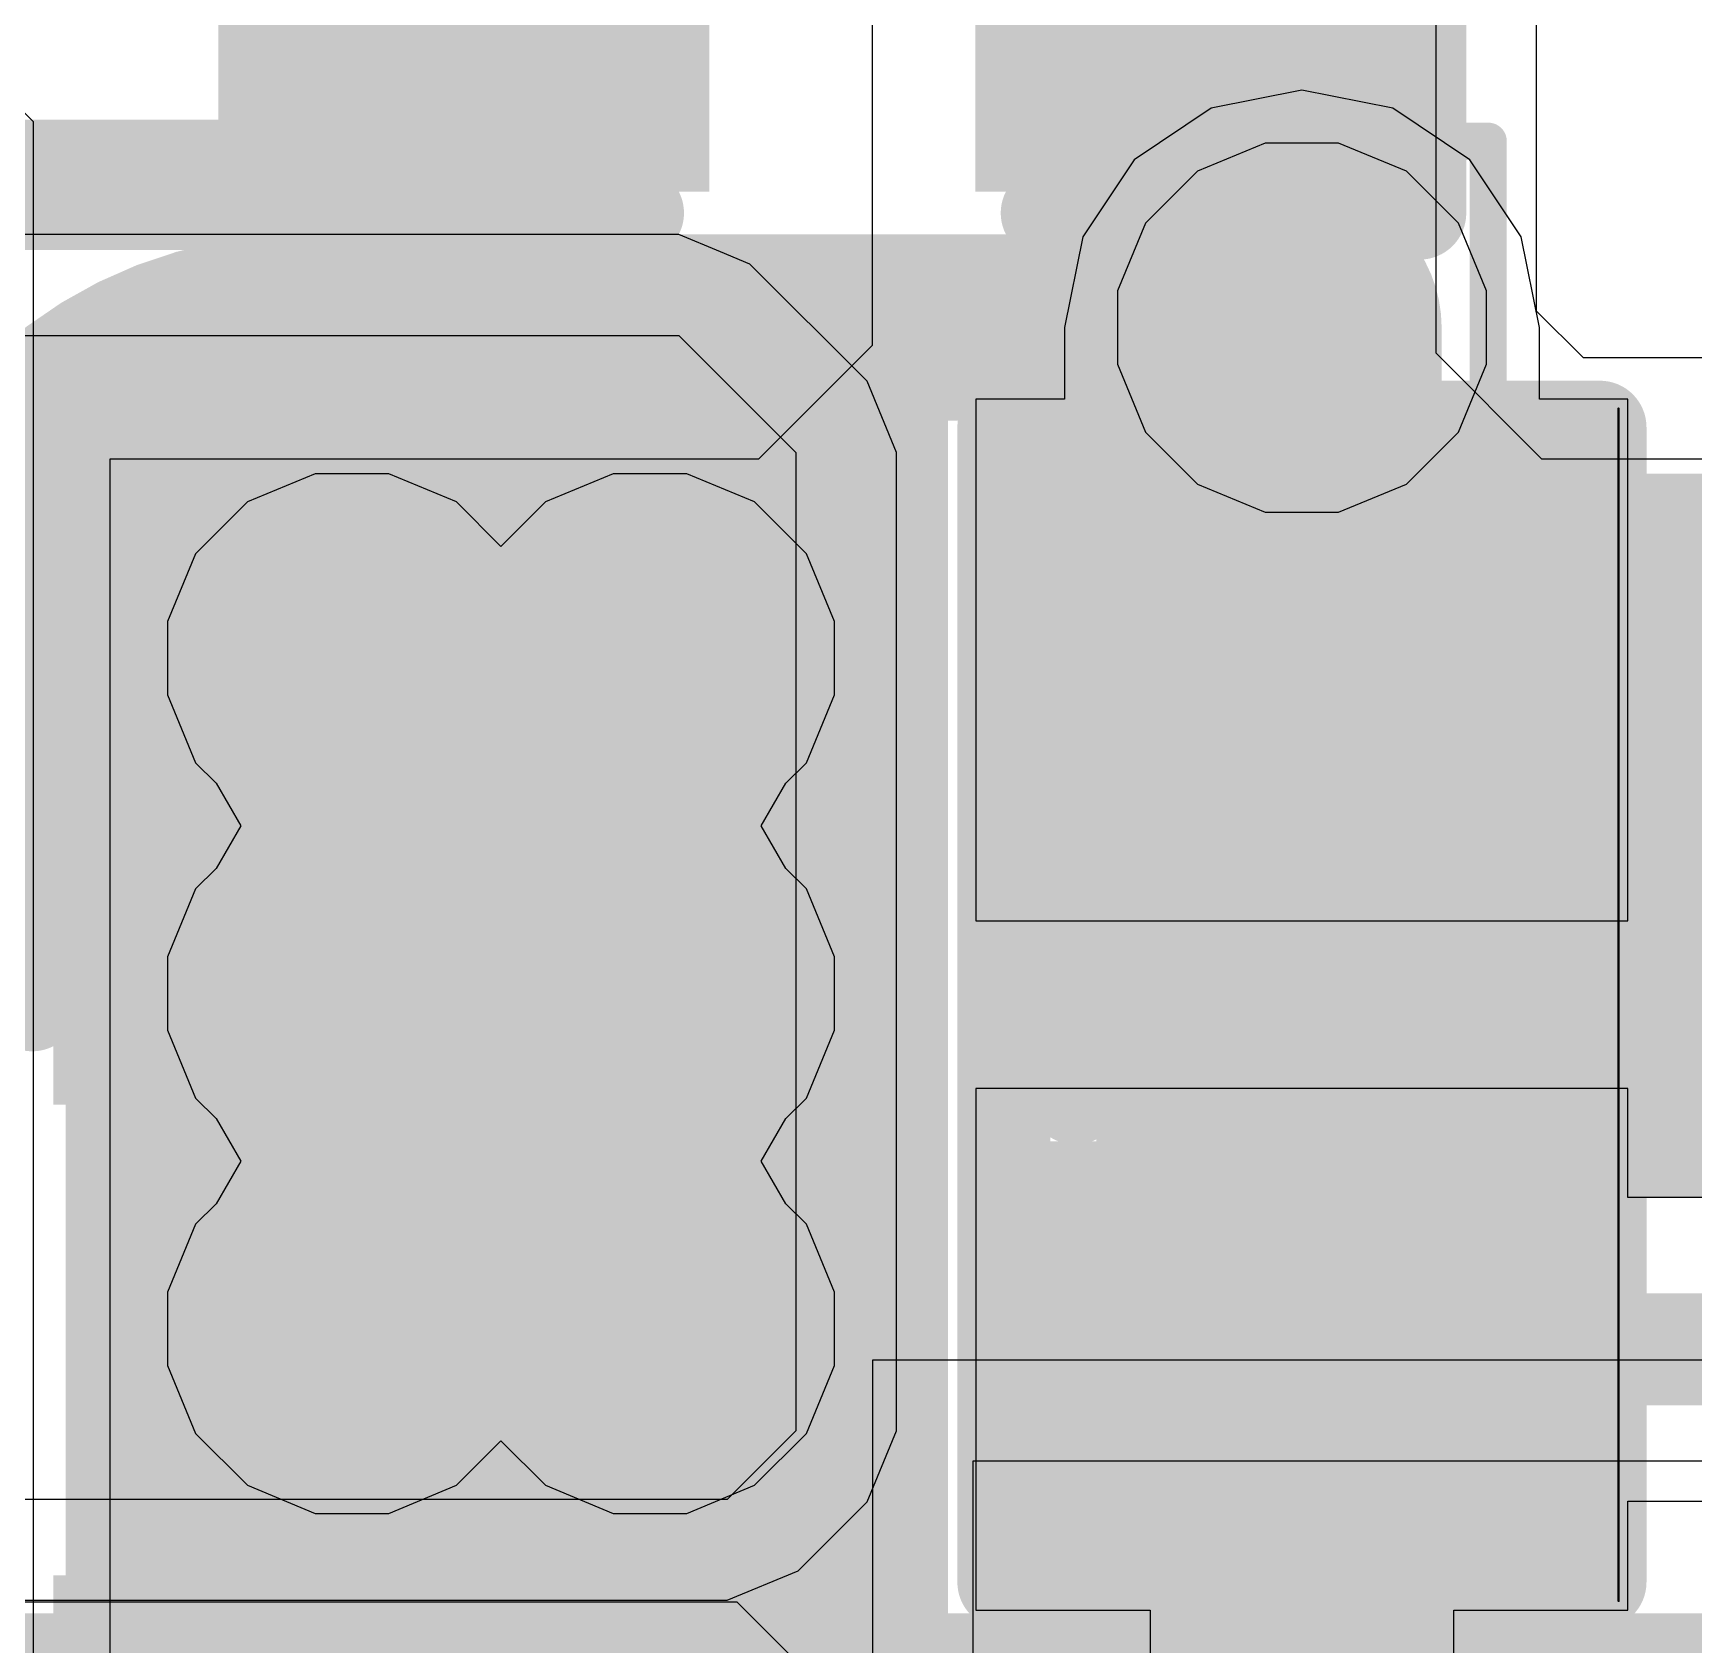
# Model space of a CAD drawing. Header units: inches. Extents: x -6 to 284, y -12 to 154.
# Drawn here: x 45.955 to 48.219, y 0.055 to 2.252 of the extents above; entities that cross this region are included whole.
import ezdxf

# ---------------------------------------------------------------- set-up
doc = ezdxf.new("R2010")
doc.units = ezdxf.units.IN
for name, color, linetype in [('Bottom Layer', 5, 'Continuous'), ('Bottom Overlay', 54, 'Continuous'), ('Bottom Paste', 16, 'Continuous'), ('Bottom Solder', 6, 'Continuous'), ('Drill Drawing', 1, 'Continuous'), ('GND-1', 16, 'Continuous'), ('GND-2', 90, 'Continuous'), ('GND-3', 216, 'Continuous'), ('GND-4', 54, 'Continuous'), ('PWR-1', 156, 'Continuous'), ('PWR-2', 130, 'Continuous'), ('Signal L1', 76, 'Continuous'), ('Signal L2', 6, 'Continuous'), ('Top Layer', 1, 'Continuous'), ('Top Overlay', 2, 'Continuous'), ('Top Paste', 8, 'Continuous'), ('Top Solder', 216, 'Continuous'), ('Via Holes', 16, 'Continuous')]:
    doc.layers.add(name, color=color, linetype=linetype)

# ---------------------------------------------------------------- blocks, each defined once
blk = doc.blocks.new('R___0402_221')
at = {"layer": 'Top Layer'}
for points in [[(-0.6985, -0.3175), (-0.6985, 0.3175), (-0.2413, 0.3175), (-0.2413, -0.3175)], [(0.2413, -0.3175), (0.2413, 0.3175), (0.6985, 0.3175), (0.6985, -0.3175)]]:
    blk.add_hatch(color=1, dxfattribs=at).paths.add_polyline_path(points)
at = {"layer": 'Top Paste'}
for points in [[(-0.6985, -0.3175), (-0.6985, 0.3175), (-0.2413, 0.3175), (-0.2413, -0.3175)], [(0.2413, -0.3175), (0.2413, 0.3175), (0.6985, 0.3175), (0.6985, -0.3175)]]:
    blk.add_hatch(color=8, dxfattribs=at).paths.add_polyline_path(points)
at = {"layer": 'Top Solder'}
for points in [[(-0.7535, -0.3725), (-0.7535, 0.3725), (-0.1863, 0.3725), (-0.1863, -0.3725)], [(0.1863, -0.3725), (0.1863, 0.3725), (0.7535, 0.3725), (0.7535, -0.3725)]]:
    blk.add_hatch(color=216, dxfattribs=at).paths.add_polyline_path(points)
at = {"layer": 'Top Overlay'}
for points in [[(-0.7874, 0.4064, 0.127, 0.127, 0), (-0.7874, -0.4064, 0.127, 0.127, 0)], [(-0.7874, 0.4064, 0.127, 0.127, 0), (0.7874, 0.4064, 0.127, 0.127, 0)], [(0.7874, 0.4064, 0.127, 0.127, 0), (0.7874, -0.4064, 0.127, 0.127, 0)], [(-0.7874, -0.4064, 0.127, 0.127, 0), (0.7874, -0.4064, 0.127, 0.127, 0)], [(-0.8128, -0.4318, 0.00323, 0.00323, 0), (0.8128, -0.4318, 0.00323, 0.00323, 0)]]:
    blk.add_lwpolyline(points, format="xyseb", dxfattribs=at)
for points in [[(-0.8191, 0.4064, 0.0635, 0.0635, 1), (-0.7556, 0.4064, 0.0635, 0.0635, 1)], [(-0.8191, 0.4064, 0.0635, 0.0635, 1), (-0.7556, 0.4064, 0.0635, 0.0635, 1)], [(0.7556, 0.4064, 0.0635, 0.0635, 1), (0.8191, 0.4064, 0.0635, 0.0635, 1)], [(0.7556, 0.4064, 0.0635, 0.0635, 1), (0.8191, 0.4064, 0.0635, 0.0635, 1)], [(-0.8191, -0.4064, 0.0635, 0.0635, 1), (-0.7556, -0.4064, 0.0635, 0.0635, 1)], [(-0.8191, -0.4064, 0.0635, 0.0635, 1), (-0.7556, -0.4064, 0.0635, 0.0635, 1)], [(0.7556, -0.4064, 0.0635, 0.0635, 1), (0.8191, -0.4064, 0.0635, 0.0635, 1)], [(0.7556, -0.4064, 0.0635, 0.0635, 1), (0.8191, -0.4064, 0.0635, 0.0635, 1)], [(-0.8136, -0.4318, 0.00161, 0.00161, 1), (-0.812, -0.4318, 0.00161, 0.00161, 1)], [(0.812, -0.4318, 0.00161, 0.00161, 1), (0.8136, -0.4318, 0.00161, 0.00161, 1)]]:
    blk.add_lwpolyline(points, format="xyseb", close=True, dxfattribs=at)
blk = doc.blocks.new('IND_0806_B_245')
at = {"layer": 'Bottom Layer'}
blk.add_hatch(color=5, dxfattribs=at).paths.add_polyline_path([(-1.325, 1), (-0.325, 1), (-0.325, -1), (-1.325, -1)])
at = {"layer": 'Bottom Paste'}
blk.add_hatch(color=16, dxfattribs=at).paths.add_polyline_path([(-1.325, 1), (-0.325, 1), (-0.325, -1), (-1.325, -1)])
at = {"layer": 'Bottom Solder'}
blk.add_hatch(color=6, dxfattribs=at).paths.add_polyline_path([(-1.4266, 1.1016), (-0.2234, 1.1016), (-0.2234, -1.1016), (-1.4266, -1.1016)])
at = {"layer": 'Bottom Overlay'}
blk.add_lwpolyline([(0.1524, -0.8636, 0.127, 0.127, 0), (-0.127, -0.8636, 0.127, 0.127, 0)], format="xyseb", dxfattribs=at)
blk.add_lwpolyline([(-0.1588, -0.8636, 0.0635, 0.0635, 1), (-0.0952, -0.8636, 0.0635, 0.0635, 1)], format="xyseb", close=True, dxfattribs=at)
blk = doc.blocks.new('C___0603_407')
at = {"layer": 'Top Layer'}
for points in [[(-0.381, 0.4445), (-0.381, -0.4445), (-1.143, -0.4445), (-1.143, 0.4445)], [(1.143, 0.4445), (1.143, -0.4445), (0.381, -0.4445), (0.381, 0.4445)]]:
    blk.add_hatch(color=1, dxfattribs=at).paths.add_polyline_path(points)
at = {"layer": 'Top Paste'}
for points in [[(-0.381, 0.4445), (-0.381, -0.4445), (-1.143, -0.4445), (-1.143, 0.4445)], [(1.143, 0.4445), (1.143, -0.4445), (0.381, -0.4445), (0.381, 0.4445)]]:
    blk.add_hatch(color=8, dxfattribs=at).paths.add_polyline_path(points)
at = {"layer": 'Top Solder'}
for points in [[(-0.321, 0.5045), (-0.321, -0.5045), (-1.203, -0.5045), (-1.203, 0.5045)], [(1.203, 0.5045), (1.203, -0.5045), (0.321, -0.5045), (0.321, 0.5045)]]:
    blk.add_hatch(color=216, dxfattribs=at).paths.add_polyline_path(points)
at = {"layer": 'Top Overlay'}
for points in [[(-1.2446, 0.5334, 0.127, 0.127, 0), (-0.4572, 0.5334, 0.127, 0.127, 0)], [(0.4572, 0.5334, 0.127, 0.127, 0), (1.2446, 0.5334, 0.127, 0.127, 0)], [(1.2446, 0.5334, 0.127, 0.127, 0), (1.2446, -0.5334, 0.127, 0.127, 0)], [(-1.2446, -0.5334, 0.127, 0.127, 0), (-0.4572, -0.5334, 0.127, 0.127, 0)], [(0.4572, -0.5334, 0.127, 0.127, 0), (1.2446, -0.5334, 0.127, 0.127, 0)]]:
    blk.add_lwpolyline(points, format="xyseb", dxfattribs=at)
for points in [[(-0.4889, 0.5334, 0.0635, 0.0635, 1), (-0.4254, 0.5334, 0.0635, 0.0635, 1)], [(0.4254, 0.5334, 0.0635, 0.0635, 1), (0.4889, 0.5334, 0.0635, 0.0635, 1)], [(1.2128, 0.5334, 0.0635, 0.0635, 1), (1.2764, 0.5334, 0.0635, 0.0635, 1)], [(1.2128, 0.5334, 0.0635, 0.0635, 1), (1.2764, 0.5334, 0.0635, 0.0635, 1)], [(-0.4889, -0.5334, 0.0635, 0.0635, 1), (-0.4254, -0.5334, 0.0635, 0.0635, 1)], [(0.4254, -0.5334, 0.0635, 0.0635, 1), (0.4889, -0.5334, 0.0635, 0.0635, 1)], [(1.2128, -0.5334, 0.0635, 0.0635, 1), (1.2764, -0.5334, 0.0635, 0.0635, 1)], [(1.2128, -0.5334, 0.0635, 0.0635, 1), (1.2764, -0.5334, 0.0635, 0.0635, 1)]]:
    blk.add_lwpolyline(points, format="xyseb", close=True, dxfattribs=at)
blk = doc.blocks.new('C___0603_B_440')
at = {"layer": 'Bottom Layer'}
blk.add_hatch(color=5, dxfattribs=at).paths.add_polyline_path([(0.381, -0.4445), (0.381, 0.4445), (1.143, 0.4445), (1.143, -0.4445)])
at = {"layer": 'Bottom Paste'}
blk.add_hatch(color=16, dxfattribs=at).paths.add_polyline_path([(0.381, -0.4445), (0.381, 0.4445), (1.143, 0.4445), (1.143, -0.4445)])
at = {"layer": 'Bottom Solder'}
blk.add_hatch(color=6, dxfattribs=at).paths.add_polyline_path([(0.321, -0.5045), (0.321, 0.5045), (1.203, 0.5045), (1.203, -0.5045)])
at = {"layer": 'Bottom Overlay'}
for points in [[(0.4572, 0.5334, 0.127, 0.127, 0), (1.2446, 0.5334, 0.127, 0.127, 0)], [(1.2446, 0.5334, 0.127, 0.127, 0), (1.2446, -0.5334, 0.127, 0.127, 0)]]:
    blk.add_lwpolyline(points, format="xyseb", dxfattribs=at)
for points in [[(0.4254, 0.5334, 0.0635, 0.0635, 1), (0.4889, 0.5334, 0.0635, 0.0635, 1)], [(1.2128, 0.5334, 0.0635, 0.0635, 1), (1.2764, 0.5334, 0.0635, 0.0635, 1)], [(1.2128, 0.5334, 0.0635, 0.0635, 1), (1.2764, 0.5334, 0.0635, 0.0635, 1)]]:
    blk.add_lwpolyline(points, format="xyseb", close=True, dxfattribs=at)
blk = doc.blocks.new('C___0402_B_444')
at = {"layer": 'Bottom Layer'}
for points in [[(-0.2413, 0.3175), (-0.2413, -0.3175), (-0.6985, -0.3175), (-0.6985, 0.3175)], [(0.6985, 0.3175), (0.6985, -0.3175), (0.2413, -0.3175), (0.2413, 0.3175)]]:
    blk.add_hatch(color=5, dxfattribs=at).paths.add_polyline_path(points)
at = {"layer": 'Bottom Paste'}
for points in [[(-0.2413, 0.3175), (-0.2413, -0.3175), (-0.6985, -0.3175), (-0.6985, 0.3175)], [(0.6985, 0.3175), (0.6985, -0.3175), (0.2413, -0.3175), (0.2413, 0.3175)]]:
    blk.add_hatch(color=16, dxfattribs=at).paths.add_polyline_path(points)
at = {"layer": 'Bottom Solder'}
for points in [[(-0.1813, 0.3775), (-0.1813, -0.3775), (-0.7585, -0.3775), (-0.7585, 0.3775)], [(0.7585, 0.3775), (0.7585, -0.3775), (0.1813, -0.3775), (0.1813, 0.3775)]]:
    blk.add_hatch(color=6, dxfattribs=at).paths.add_polyline_path(points)
at = {"layer": 'Bottom Overlay'}
for points in [[(-0.2794, 0.4064, 0.127, 0.127, 0), (-0.7874, 0.4064, 0.127, 0.127, 0)], [(-0.7874, 0.4064, 0.127, 0.127, 0), (-0.7874, -0.4064, 0.127, 0.127, 0)], [(0.7874, 0.4064, 0.127, 0.127, 0), (0.2794, 0.4064, 0.127, 0.127, 0)], [(0.7874, 0.4064, 0.127, 0.127, 0), (0.7874, -0.4064, 0.127, 0.127, 0)], [(-0.2794, -0.4064, 0.127, 0.127, 0), (-0.7874, -0.4064, 0.127, 0.127, 0)], [(0.7874, -0.4064, 0.127, 0.127, 0), (0.2794, -0.4064, 0.127, 0.127, 0)]]:
    blk.add_lwpolyline(points, format="xyseb", dxfattribs=at)
for points in [[(-0.8191, 0.4064, 0.0635, 0.0635, 1), (-0.7556, 0.4064, 0.0635, 0.0635, 1)], [(-0.8191, 0.4064, 0.0635, 0.0635, 1), (-0.7556, 0.4064, 0.0635, 0.0635, 1)], [(-0.3112, 0.4064, 0.0635, 0.0635, 1), (-0.2477, 0.4064, 0.0635, 0.0635, 1)], [(0.2477, 0.4064, 0.0635, 0.0635, 1), (0.3111, 0.4064, 0.0635, 0.0635, 1)], [(0.7556, 0.4064, 0.0635, 0.0635, 1), (0.8191, 0.4064, 0.0635, 0.0635, 1)], [(0.7556, 0.4064, 0.0635, 0.0635, 1), (0.8191, 0.4064, 0.0635, 0.0635, 1)], [(-0.8191, -0.4064, 0.0635, 0.0635, 1), (-0.7556, -0.4064, 0.0635, 0.0635, 1)], [(-0.8191, -0.4064, 0.0635, 0.0635, 1), (-0.7556, -0.4064, 0.0635, 0.0635, 1)], [(-0.3112, -0.4064, 0.0635, 0.0635, 1), (-0.2477, -0.4064, 0.0635, 0.0635, 1)], [(0.2477, -0.4064, 0.0635, 0.0635, 1), (0.3111, -0.4064, 0.0635, 0.0635, 1)], [(0.7556, -0.4064, 0.0635, 0.0635, 1), (0.8191, -0.4064, 0.0635, 0.0635, 1)], [(0.7556, -0.4064, 0.0635, 0.0635, 1), (0.8191, -0.4064, 0.0635, 0.0635, 1)]]:
    blk.add_lwpolyline(points, format="xyseb", close=True, dxfattribs=at)

msp = doc.modelspace()

# ---------------------------------------------------------------- hatches: boundary and pattern name
at = {"layer": 'Bottom Layer'}
msp.add_hatch(color=5, dxfattribs=at).paths.add_polyline_path([(46.3597, 2.0037), (46.8169, 2.0037), (46.8169, 2.7312), (46.3597, 2.7312)])
h = msp.add_hatch(color=5, dxfattribs=at)
edge = h.paths.add_edge_path()
edge.add_arc((46.3894, 1.4002), 0.15, 0, 360)
h = msp.add_hatch(color=5, dxfattribs=at)
edge = h.paths.add_edge_path()
edge.add_arc((46.7958, 1.4002), 0.15, 0, 360)
h = msp.add_hatch(color=5, dxfattribs=at)
edge = h.paths.add_edge_path()
edge.add_arc((46.3894, 0.943), 0.15, 0, 360)
h = msp.add_hatch(color=5, dxfattribs=at)
edge = h.paths.add_edge_path()
edge.add_arc((46.7958, 0.943), 0.15, 0, 360)
h = msp.add_hatch(color=5, dxfattribs=at)
edge = h.paths.add_edge_path()
edge.add_arc((46.3894, 0.4858), 0.15, 0, 360)
h = msp.add_hatch(color=5, dxfattribs=at)
edge = h.paths.add_edge_path()
edge.add_arc((46.7958, 0.4858), 0.15, 0, 360)
at = {"layer": 'GND-1'}
h = msp.add_hatch(color=16, dxfattribs=at)
edge = h.paths.add_edge_path()
edge.add_arc((47.6849, 1.8511), 0.15, 0, 360)
h = msp.add_hatch(color=16, dxfattribs=at)
edge = h.paths.add_edge_path()
edge.add_arc((46.3894, 1.4002), 0.15, 0, 360)
h = msp.add_hatch(color=16, dxfattribs=at)
edge = h.paths.add_edge_path()
edge.add_arc((46.7958, 1.4002), 0.15, 0, 360)
h = msp.add_hatch(color=16, dxfattribs=at)
edge = h.paths.add_edge_path()
edge.add_arc((46.3894, 0.943), 0.15, 0, 360)
h = msp.add_hatch(color=16, dxfattribs=at)
edge = h.paths.add_edge_path()
edge.add_arc((46.7958, 0.943), 0.15, 0, 360)
h = msp.add_hatch(color=16, dxfattribs=at)
edge = h.paths.add_edge_path()
edge.add_arc((46.3894, 0.4858), 0.15, 0, 360)
h = msp.add_hatch(color=16, dxfattribs=at)
edge = h.paths.add_edge_path()
edge.add_arc((46.7958, 0.4858), 0.15, 0, 360)
at = {"layer": 'GND-2'}
h = msp.add_hatch(color=90, dxfattribs=at)
edge = h.paths.add_edge_path()
edge.add_arc((46.3894, 1.4002), 0.15, 0, 360)
h = msp.add_hatch(color=90, dxfattribs=at)
edge = h.paths.add_edge_path()
edge.add_arc((46.7958, 1.4002), 0.15, 0, 360)
h = msp.add_hatch(color=90, dxfattribs=at)
edge = h.paths.add_edge_path()
edge.add_arc((46.3894, 0.943), 0.15, 0, 360)
h = msp.add_hatch(color=90, dxfattribs=at)
edge = h.paths.add_edge_path()
edge.add_arc((46.7958, 0.943), 0.15, 0, 360)
h = msp.add_hatch(color=90, dxfattribs=at)
edge = h.paths.add_edge_path()
edge.add_arc((46.3894, 0.4858), 0.15, 0, 360)
h = msp.add_hatch(color=90, dxfattribs=at)
edge = h.paths.add_edge_path()
edge.add_arc((46.7958, 0.4858), 0.15, 0, 360)
at = {"layer": 'GND-3'}
h = msp.add_hatch(color=216, dxfattribs=at)
edge = h.paths.add_edge_path()
edge.add_arc((46.3894, 1.4002), 0.15, 0, 360)
h = msp.add_hatch(color=216, dxfattribs=at)
edge = h.paths.add_edge_path()
edge.add_arc((46.7958, 1.4002), 0.15, 0, 360)
h = msp.add_hatch(color=216, dxfattribs=at)
edge = h.paths.add_edge_path()
edge.add_arc((46.3894, 0.943), 0.15, 0, 360)
h = msp.add_hatch(color=216, dxfattribs=at)
edge = h.paths.add_edge_path()
edge.add_arc((46.7958, 0.943), 0.15, 0, 360)
h = msp.add_hatch(color=216, dxfattribs=at)
edge = h.paths.add_edge_path()
edge.add_arc((46.3894, 0.4858), 0.15, 0, 360)
h = msp.add_hatch(color=216, dxfattribs=at)
edge = h.paths.add_edge_path()
edge.add_arc((46.7958, 0.4858), 0.15, 0, 360)
at = {"layer": 'GND-4'}
h = msp.add_hatch(color=54, dxfattribs=at)
edge = h.paths.add_edge_path()
edge.add_arc((46.3894, 1.4002), 0.15, 0, 360)
h = msp.add_hatch(color=54, dxfattribs=at)
edge = h.paths.add_edge_path()
edge.add_arc((46.7958, 1.4002), 0.15, 0, 360)
h = msp.add_hatch(color=54, dxfattribs=at)
edge = h.paths.add_edge_path()
edge.add_arc((46.3894, 0.943), 0.15, 0, 360)
h = msp.add_hatch(color=54, dxfattribs=at)
edge = h.paths.add_edge_path()
edge.add_arc((46.7958, 0.943), 0.15, 0, 360)
h = msp.add_hatch(color=54, dxfattribs=at)
edge = h.paths.add_edge_path()
edge.add_arc((46.3894, 0.4858), 0.15, 0, 360)
h = msp.add_hatch(color=54, dxfattribs=at)
edge = h.paths.add_edge_path()
edge.add_arc((46.7958, 0.4858), 0.15, 0, 360)
at = {"layer": 'PWR-1'}
h = msp.add_hatch(color=156, dxfattribs=at)
edge = h.paths.add_edge_path()
edge.add_arc((46.3894, 1.4002), 0.15, 0, 360)
h = msp.add_hatch(color=156, dxfattribs=at)
edge = h.paths.add_edge_path()
edge.add_arc((46.7958, 1.4002), 0.15, 0, 360)
h = msp.add_hatch(color=156, dxfattribs=at)
edge = h.paths.add_edge_path()
edge.add_arc((46.3894, 0.943), 0.15, 0, 360)
h = msp.add_hatch(color=156, dxfattribs=at)
edge = h.paths.add_edge_path()
edge.add_arc((46.7958, 0.943), 0.15, 0, 360)
h = msp.add_hatch(color=156, dxfattribs=at)
edge = h.paths.add_edge_path()
edge.add_arc((46.3894, 0.4858), 0.15, 0, 360)
h = msp.add_hatch(color=156, dxfattribs=at)
edge = h.paths.add_edge_path()
edge.add_arc((46.7958, 0.4858), 0.15, 0, 360)
at = {"layer": 'PWR-2'}
h = msp.add_hatch(color=130, dxfattribs=at)
edge = h.paths.add_edge_path()
edge.add_arc((46.3894, 1.4002), 0.15, 0, 360)
h = msp.add_hatch(color=130, dxfattribs=at)
edge = h.paths.add_edge_path()
edge.add_arc((46.7958, 1.4002), 0.15, 0, 360)
h = msp.add_hatch(color=130, dxfattribs=at)
edge = h.paths.add_edge_path()
edge.add_arc((46.3894, 0.943), 0.15, 0, 360)
h = msp.add_hatch(color=130, dxfattribs=at)
edge = h.paths.add_edge_path()
edge.add_arc((46.7958, 0.943), 0.15, 0, 360)
h = msp.add_hatch(color=130, dxfattribs=at)
edge = h.paths.add_edge_path()
edge.add_arc((46.3894, 0.4858), 0.15, 0, 360)
h = msp.add_hatch(color=130, dxfattribs=at)
edge = h.paths.add_edge_path()
edge.add_arc((46.7958, 0.4858), 0.15, 0, 360)
at = {"layer": 'Signal L1'}
h = msp.add_hatch(color=76, dxfattribs=at)
edge = h.paths.add_edge_path()
edge.add_arc((47.6849, 1.8511), 0.15, 0, 360)
h = msp.add_hatch(color=76, dxfattribs=at)
edge = h.paths.add_edge_path()
edge.add_arc((46.3894, 1.4002), 0.15, 0, 360)
h = msp.add_hatch(color=76, dxfattribs=at)
edge = h.paths.add_edge_path()
edge.add_arc((46.7958, 1.4002), 0.15, 0, 360)
h = msp.add_hatch(color=76, dxfattribs=at)
edge = h.paths.add_edge_path()
edge.add_arc((46.3894, 0.943), 0.15, 0, 360)
h = msp.add_hatch(color=76, dxfattribs=at)
edge = h.paths.add_edge_path()
edge.add_arc((46.7958, 0.943), 0.15, 0, 360)
h = msp.add_hatch(color=76, dxfattribs=at)
edge = h.paths.add_edge_path()
edge.add_arc((46.3894, 0.4858), 0.15, 0, 360)
h = msp.add_hatch(color=76, dxfattribs=at)
edge = h.paths.add_edge_path()
edge.add_arc((46.7958, 0.4858), 0.15, 0, 360)
at = {"layer": 'Signal L2'}
h = msp.add_hatch(color=6, dxfattribs=at)
edge = h.paths.add_edge_path()
edge.add_arc((46.3894, 1.4002), 0.15, 0, 360)
h = msp.add_hatch(color=6, dxfattribs=at)
edge = h.paths.add_edge_path()
edge.add_arc((46.7958, 1.4002), 0.15, 0, 360)
h = msp.add_hatch(color=6, dxfattribs=at)
edge = h.paths.add_edge_path()
edge.add_arc((46.3894, 0.943), 0.15, 0, 360)
h = msp.add_hatch(color=6, dxfattribs=at)
edge = h.paths.add_edge_path()
edge.add_arc((46.7958, 0.943), 0.15, 0, 360)
h = msp.add_hatch(color=6, dxfattribs=at)
edge = h.paths.add_edge_path()
edge.add_arc((46.3894, 0.4858), 0.15, 0, 360)
h = msp.add_hatch(color=6, dxfattribs=at)
edge = h.paths.add_edge_path()
edge.add_arc((46.7958, 0.4858), 0.15, 0, 360)
at = {"layer": 'Top Layer'}
h = msp.add_hatch(color=1, dxfattribs=at)
edge = h.paths.add_edge_path()
edge.add_arc((47.6849, 1.8511), 0.15, 0, 360)
h = msp.add_hatch(color=1, dxfattribs=at)
edge = h.paths.add_edge_path()
edge.add_arc((46.3894, 1.4002), 0.15, 0, 360)
h = msp.add_hatch(color=1, dxfattribs=at)
edge = h.paths.add_edge_path()
edge.add_arc((46.7958, 1.4002), 0.15, 0, 360)
h = msp.add_hatch(color=1, dxfattribs=at)
edge = h.paths.add_edge_path()
edge.add_arc((46.3894, 0.943), 0.15, 0, 360)
h = msp.add_hatch(color=1, dxfattribs=at)
edge = h.paths.add_edge_path()
edge.add_arc((46.7958, 0.943), 0.15, 0, 360)
h = msp.add_hatch(color=1, dxfattribs=at)
edge = h.paths.add_edge_path()
edge.add_arc((46.3894, 0.4858), 0.15, 0, 360)
h = msp.add_hatch(color=1, dxfattribs=at)
edge = h.paths.add_edge_path()
edge.add_arc((46.7958, 0.4858), 0.15, 0, 360)
at = {"layer": 'Via Holes'}
h = msp.add_hatch(color=7, dxfattribs=at)
edge = h.paths.add_edge_path()
edge.add_arc((47.6849, 1.8511), 0.075, 0, 360)
h = msp.add_hatch(color=7, dxfattribs=at)
edge = h.paths.add_edge_path()
edge.add_arc((46.3894, 1.4002), 0.075, 0, 360)
h = msp.add_hatch(color=7, dxfattribs=at)
edge = h.paths.add_edge_path()
edge.add_arc((46.7958, 1.4002), 0.075, 0, 360)
h = msp.add_hatch(color=7, dxfattribs=at)
edge = h.paths.add_edge_path()
edge.add_arc((46.3894, 0.943), 0.075, 0, 360)
h = msp.add_hatch(color=7, dxfattribs=at)
edge = h.paths.add_edge_path()
edge.add_arc((46.7958, 0.943), 0.075, 0, 360)
h = msp.add_hatch(color=7, dxfattribs=at)
edge = h.paths.add_edge_path()
edge.add_arc((46.3894, 0.4858), 0.075, 0, 360)
h = msp.add_hatch(color=7, dxfattribs=at)
edge = h.paths.add_edge_path()
edge.add_arc((46.7958, 0.4858), 0.075, 0, 360)

# ---------------------------------------------------------------- linework, layer by layer
at = {"layer": 'Bottom Layer'}
for p, q in [((47.0992, 1.8273), (47.0992, 3.7435)), ((47.8674, 3.7435), (47.8674, 1.8166)), ((48.0049, 1.8736), (48.0049, 3.7435)), ((48.0687, 1.8098), (48.0049, 1.8736)), ((46.9442, 1.6723), (47.0992, 1.8273)), ((47.8674, 1.8166), (48.0117, 1.6723)), ((49.5575, 1.8098), (48.0687, 1.8098)), ((46.0598, -0.3632), (46.0598, 1.6723)), ((46.0598, 1.6723), (46.9442, 1.6723)), ((48.0117, 1.6723), (49.5575, 1.6723)), ((49.5406, 0.4433), (47.0992, 0.4433)), ((47.0992, 0.4433), (47.0992, -0.3632)), ((47.2366, -0.3632), (47.2366, 0.3058)), ((47.2366, 0.3058), (49.5406, 0.3058))]:
    msp.add_line(p, q, dxfattribs=at)
for points in [[(46.4486, 2.15, 0.1778, 0.1778, 0), (46.4486, 2.528, 0.1778, 0.1778, 0)], [(46.3444, 2.0459, 0.1778, 0.1778, 0), (46.4486, 2.15, 0.1778, 0.1778, 0)], [(45.618, 2.0459, 0.1778, 0.1778, 0), (46.3444, 2.0459, 0.1778, 0.1778, 0)]]:
    msp.add_lwpolyline(points, format="xyseb", dxfattribs=at)
for points in [[(46.4041, 2.15, 0.0889, 0.0889, 1), (46.493, 2.15, 0.0889, 0.0889, 1)], [(46.4041, 2.15, 0.0889, 0.0889, 1), (46.493, 2.15, 0.0889, 0.0889, 1)], [(46.3, 2.0459, 0.0889, 0.0889, 1), (46.3889, 2.0459, 0.0889, 0.0889, 1)], [(46.3, 2.0459, 0.0889, 0.0889, 1), (46.3889, 2.0459, 0.0889, 0.0889, 1)]]:
    msp.add_lwpolyline(points, format="xyseb", close=True, dxfattribs=at)
at = {"layer": 'Drill Drawing'}
for points in [[(47.4309, 2.1051, 0.0508, 0.0508, 0), (47.9389, 2.1051, 0.0508, 0.0508, 0)], [(47.4309, 1.5971, 0.0508, 0.0508, 0), (47.4309, 2.1051, 0.0508, 0.0508, 0)], [(47.9389, 1.5971, 0.0508, 0.0508, 0), (47.9389, 2.1051, 0.0508, 0.0508, 0)], [(46.1354, 1.6542, 0.0508, 0.0508, 0), (46.6434, 1.6542, 0.0508, 0.0508, 0)], [(46.1354, 1.1462, 0.0508, 0.0508, 0), (46.1354, 1.6542, 0.0508, 0.0508, 0)], [(46.5418, 1.6542, 0.0508, 0.0508, 0), (47.0498, 1.6542, 0.0508, 0.0508, 0)], [(46.5418, 1.1462, 0.0508, 0.0508, 0), (46.5418, 1.6542, 0.0508, 0.0508, 0)], [(46.6434, 1.1462, 0.0508, 0.0508, 0), (46.6434, 1.6542, 0.0508, 0.0508, 0)], [(47.0498, 1.1462, 0.0508, 0.0508, 0), (47.0498, 1.6542, 0.0508, 0.0508, 0)], [(47.4309, 1.5971, 0.0508, 0.0508, 0), (47.9389, 1.5971, 0.0508, 0.0508, 0)], [(46.1354, 1.197, 0.0508, 0.0508, 0), (46.6434, 1.197, 0.0508, 0.0508, 0)], [(46.1354, 0.689, 0.0508, 0.0508, 0), (46.1354, 1.197, 0.0508, 0.0508, 0)], [(46.5418, 1.197, 0.0508, 0.0508, 0), (47.0498, 1.197, 0.0508, 0.0508, 0)], [(46.5418, 0.689, 0.0508, 0.0508, 0), (46.5418, 1.197, 0.0508, 0.0508, 0)], [(46.6434, 0.689, 0.0508, 0.0508, 0), (46.6434, 1.197, 0.0508, 0.0508, 0)], [(47.0498, 0.689, 0.0508, 0.0508, 0), (47.0498, 1.197, 0.0508, 0.0508, 0)], [(46.1354, 1.1462, 0.0508, 0.0508, 0), (46.6434, 1.1462, 0.0508, 0.0508, 0)], [(46.5418, 1.1462, 0.0508, 0.0508, 0), (47.0498, 1.1462, 0.0508, 0.0508, 0)], [(46.1354, 0.7398, 0.0508, 0.0508, 0), (46.6434, 0.7398, 0.0508, 0.0508, 0)], [(46.1354, 0.2318, 0.0508, 0.0508, 0), (46.1354, 0.7398, 0.0508, 0.0508, 0)], [(46.5418, 0.7398, 0.0508, 0.0508, 0), (47.0498, 0.7398, 0.0508, 0.0508, 0)], [(46.5418, 0.2318, 0.0508, 0.0508, 0), (46.5418, 0.7398, 0.0508, 0.0508, 0)], [(46.6434, 0.2318, 0.0508, 0.0508, 0), (46.6434, 0.7398, 0.0508, 0.0508, 0)], [(47.0498, 0.2318, 0.0508, 0.0508, 0), (47.0498, 0.7398, 0.0508, 0.0508, 0)], [(46.1354, 0.689, 0.0508, 0.0508, 0), (46.6434, 0.689, 0.0508, 0.0508, 0)], [(46.5418, 0.689, 0.0508, 0.0508, 0), (47.0498, 0.689, 0.0508, 0.0508, 0)], [(46.1354, 0.2318, 0.0508, 0.0508, 0), (46.6434, 0.2318, 0.0508, 0.0508, 0)], [(46.5418, 0.2318, 0.0508, 0.0508, 0), (47.0498, 0.2318, 0.0508, 0.0508, 0)]]:
    msp.add_lwpolyline(points, format="xyseb", dxfattribs=at)
for points in [[(47.4182, 2.1051, 0.0254, 0.0254, 1), (47.4436, 2.1051, 0.0254, 0.0254, 1)], [(47.4182, 2.1051, 0.0254, 0.0254, 1), (47.4436, 2.1051, 0.0254, 0.0254, 1)], [(47.9262, 2.1051, 0.0254, 0.0254, 1), (47.9516, 2.1051, 0.0254, 0.0254, 1)], [(47.9262, 2.1051, 0.0254, 0.0254, 1), (47.9516, 2.1051, 0.0254, 0.0254, 1)], [(46.1227, 1.6542, 0.0254, 0.0254, 1), (46.1481, 1.6542, 0.0254, 0.0254, 1)], [(46.1227, 1.6542, 0.0254, 0.0254, 1), (46.1481, 1.6542, 0.0254, 0.0254, 1)], [(46.5291, 1.6542, 0.0254, 0.0254, 1), (46.5545, 1.6542, 0.0254, 0.0254, 1)], [(46.5291, 1.6542, 0.0254, 0.0254, 1), (46.5545, 1.6542, 0.0254, 0.0254, 1)], [(46.6307, 1.6542, 0.0254, 0.0254, 1), (46.6561, 1.6542, 0.0254, 0.0254, 1)], [(46.6307, 1.6542, 0.0254, 0.0254, 1), (46.6561, 1.6542, 0.0254, 0.0254, 1)], [(47.0371, 1.6542, 0.0254, 0.0254, 1), (47.0625, 1.6542, 0.0254, 0.0254, 1)], [(47.0371, 1.6542, 0.0254, 0.0254, 1), (47.0625, 1.6542, 0.0254, 0.0254, 1)], [(47.4182, 1.5971, 0.0254, 0.0254, 1), (47.4436, 1.5971, 0.0254, 0.0254, 1)], [(47.4182, 1.5971, 0.0254, 0.0254, 1), (47.4436, 1.5971, 0.0254, 0.0254, 1)], [(47.9262, 1.5971, 0.0254, 0.0254, 1), (47.9516, 1.5971, 0.0254, 0.0254, 1)], [(47.9262, 1.5971, 0.0254, 0.0254, 1), (47.9516, 1.5971, 0.0254, 0.0254, 1)], [(46.1227, 1.197, 0.0254, 0.0254, 1), (46.1481, 1.197, 0.0254, 0.0254, 1)], [(46.1227, 1.197, 0.0254, 0.0254, 1), (46.1481, 1.197, 0.0254, 0.0254, 1)], [(46.5291, 1.197, 0.0254, 0.0254, 1), (46.5545, 1.197, 0.0254, 0.0254, 1)], [(46.5291, 1.197, 0.0254, 0.0254, 1), (46.5545, 1.197, 0.0254, 0.0254, 1)], [(46.6307, 1.197, 0.0254, 0.0254, 1), (46.6561, 1.197, 0.0254, 0.0254, 1)], [(46.6307, 1.197, 0.0254, 0.0254, 1), (46.6561, 1.197, 0.0254, 0.0254, 1)], [(47.0371, 1.197, 0.0254, 0.0254, 1), (47.0625, 1.197, 0.0254, 0.0254, 1)], [(47.0371, 1.197, 0.0254, 0.0254, 1), (47.0625, 1.197, 0.0254, 0.0254, 1)], [(46.1227, 1.1462, 0.0254, 0.0254, 1), (46.1481, 1.1462, 0.0254, 0.0254, 1)], [(46.1227, 1.1462, 0.0254, 0.0254, 1), (46.1481, 1.1462, 0.0254, 0.0254, 1)], [(46.5291, 1.1462, 0.0254, 0.0254, 1), (46.5545, 1.1462, 0.0254, 0.0254, 1)], [(46.5291, 1.1462, 0.0254, 0.0254, 1), (46.5545, 1.1462, 0.0254, 0.0254, 1)], [(46.6307, 1.1462, 0.0254, 0.0254, 1), (46.6561, 1.1462, 0.0254, 0.0254, 1)], [(46.6307, 1.1462, 0.0254, 0.0254, 1), (46.6561, 1.1462, 0.0254, 0.0254, 1)], [(47.0371, 1.1462, 0.0254, 0.0254, 1), (47.0625, 1.1462, 0.0254, 0.0254, 1)], [(47.0371, 1.1462, 0.0254, 0.0254, 1), (47.0625, 1.1462, 0.0254, 0.0254, 1)], [(46.1227, 0.7398, 0.0254, 0.0254, 1), (46.1481, 0.7398, 0.0254, 0.0254, 1)], [(46.1227, 0.7398, 0.0254, 0.0254, 1), (46.1481, 0.7398, 0.0254, 0.0254, 1)], [(46.5291, 0.7398, 0.0254, 0.0254, 1), (46.5545, 0.7398, 0.0254, 0.0254, 1)], [(46.5291, 0.7398, 0.0254, 0.0254, 1), (46.5545, 0.7398, 0.0254, 0.0254, 1)], [(46.6307, 0.7398, 0.0254, 0.0254, 1), (46.6561, 0.7398, 0.0254, 0.0254, 1)], [(46.6307, 0.7398, 0.0254, 0.0254, 1), (46.6561, 0.7398, 0.0254, 0.0254, 1)], [(47.0371, 0.7398, 0.0254, 0.0254, 1), (47.0625, 0.7398, 0.0254, 0.0254, 1)], [(47.0371, 0.7398, 0.0254, 0.0254, 1), (47.0625, 0.7398, 0.0254, 0.0254, 1)], [(46.1227, 0.689, 0.0254, 0.0254, 1), (46.1481, 0.689, 0.0254, 0.0254, 1)], [(46.1227, 0.689, 0.0254, 0.0254, 1), (46.1481, 0.689, 0.0254, 0.0254, 1)], [(46.5291, 0.689, 0.0254, 0.0254, 1), (46.5545, 0.689, 0.0254, 0.0254, 1)], [(46.5291, 0.689, 0.0254, 0.0254, 1), (46.5545, 0.689, 0.0254, 0.0254, 1)], [(46.6307, 0.689, 0.0254, 0.0254, 1), (46.6561, 0.689, 0.0254, 0.0254, 1)], [(46.6307, 0.689, 0.0254, 0.0254, 1), (46.6561, 0.689, 0.0254, 0.0254, 1)], [(47.0371, 0.689, 0.0254, 0.0254, 1), (47.0625, 0.689, 0.0254, 0.0254, 1)], [(47.0371, 0.689, 0.0254, 0.0254, 1), (47.0625, 0.689, 0.0254, 0.0254, 1)], [(46.1227, 0.2318, 0.0254, 0.0254, 1), (46.1481, 0.2318, 0.0254, 0.0254, 1)], [(46.1227, 0.2318, 0.0254, 0.0254, 1), (46.1481, 0.2318, 0.0254, 0.0254, 1)], [(46.5291, 0.2318, 0.0254, 0.0254, 1), (46.5545, 0.2318, 0.0254, 0.0254, 1)], [(46.5291, 0.2318, 0.0254, 0.0254, 1), (46.5545, 0.2318, 0.0254, 0.0254, 1)], [(46.6307, 0.2318, 0.0254, 0.0254, 1), (46.6561, 0.2318, 0.0254, 0.0254, 1)], [(46.6307, 0.2318, 0.0254, 0.0254, 1), (46.6561, 0.2318, 0.0254, 0.0254, 1)], [(47.0371, 0.2318, 0.0254, 0.0254, 1), (47.0625, 0.2318, 0.0254, 0.0254, 1)], [(47.0371, 0.2318, 0.0254, 0.0254, 1), (47.0625, 0.2318, 0.0254, 0.0254, 1)]]:
    msp.add_lwpolyline(points, format="xyseb", close=True, dxfattribs=at)
at = {"layer": 'GND-1'}
for p, q in [((47.6349, 2.1027), (47.5424, 2.0644)), ((47.735, 2.1027), (47.6349, 2.1027)), ((47.8275, 2.0644), (47.735, 2.1027)), ((47.5424, 2.0644), (47.4716, 1.9936)), ((47.8982, 1.9936), (47.8275, 2.0644)), ((47.4716, 1.9936), (47.4333, 1.9012)), ((47.9365, 1.9012), (47.8982, 1.9936)), ((47.4333, 1.9012), (47.4333, 1.8011)), ((47.9365, 1.8011), (47.9365, 1.9012)), ((47.4333, 1.8011), (47.4716, 1.7086)), ((47.8982, 1.7086), (47.9365, 1.8011)), ((47.4716, 1.7086), (47.5424, 1.6378)), ((47.8275, 1.6378), (47.8982, 1.7086)), ((46.3394, 1.6518), (46.2469, 1.6135)), ((46.4395, 1.6518), (46.3394, 1.6518)), ((46.532, 1.6135), (46.4395, 1.6518)), ((46.7458, 1.6518), (46.6533, 1.6135)), ((46.8459, 1.6518), (46.7458, 1.6518)), ((46.9384, 1.6135), (46.8459, 1.6518)), ((47.5424, 1.6378), (47.6349, 1.5995)), ((47.735, 1.5995), (47.8275, 1.6378)), ((46.2469, 1.6135), (46.1761, 1.5428)), ((46.5926, 1.5528), (46.532, 1.6135)), ((46.6533, 1.6135), (46.5926, 1.5528)), ((47.0091, 1.5428), (46.9384, 1.6135)), ((47.6349, 1.5995), (47.735, 1.5995)), ((46.1761, 1.5428), (46.1378, 1.4503)), ((47.0474, 1.4503), (47.0091, 1.5428)), ((46.1378, 1.4503), (46.1378, 1.3502)), ((47.0474, 1.3502), (47.0474, 1.4503)), ((46.1378, 1.3502), (46.1761, 1.2577)), ((47.0091, 1.2577), (47.0474, 1.3502)), ((46.1761, 1.2577), (46.2041, 1.2297)), ((46.9811, 1.2297), (47.0091, 1.2577)), ((46.2041, 1.2297), (46.238, 1.1716)), ((46.9473, 1.1716), (46.9811, 1.2297)), ((46.238, 1.1716), (46.2041, 1.1136)), ((46.9811, 1.1136), (46.9473, 1.1716)), ((46.2041, 1.1136), (46.1761, 1.0856)), ((47.0091, 1.0856), (46.9811, 1.1136)), ((46.1761, 1.0856), (46.1378, 0.9931)), ((47.0474, 0.9931), (47.0091, 1.0856)), ((46.1378, 0.9931), (46.1378, 0.893)), ((47.0474, 0.893), (47.0474, 0.9931)), ((46.1378, 0.893), (46.1761, 0.8005)), ((47.0091, 0.8005), (47.0474, 0.893)), ((46.1761, 0.8005), (46.2041, 0.7725)), ((46.9811, 0.7725), (47.0091, 0.8005)), ((46.2041, 0.7725), (46.238, 0.7144)), ((46.9473, 0.7144), (46.9811, 0.7725)), ((46.238, 0.7144), (46.2041, 0.6564)), ((46.9811, 0.6564), (46.9473, 0.7144)), ((46.2041, 0.6564), (46.1761, 0.6284)), ((47.0091, 0.6284), (46.9811, 0.6564)), ((46.1761, 0.6284), (46.1378, 0.5359)), ((47.0474, 0.5359), (47.0091, 0.6284)), ((46.1378, 0.5359), (46.1378, 0.4358)), ((47.0474, 0.4358), (47.0474, 0.5359)), ((46.1378, 0.4358), (46.1761, 0.3433)), ((47.0091, 0.3433), (47.0474, 0.4358)), ((46.1761, 0.3433), (46.2469, 0.2725)), ((46.9384, 0.2725), (47.0091, 0.3433)), ((46.532, 0.2725), (46.5926, 0.3332)), ((46.5926, 0.3332), (46.6533, 0.2725)), ((46.2469, 0.2725), (46.3394, 0.2342)), ((46.4395, 0.2342), (46.532, 0.2725)), ((46.6533, 0.2725), (46.7458, 0.2342)), ((46.8459, 0.2342), (46.9384, 0.2725)), ((46.3394, 0.2342), (46.4395, 0.2342)), ((46.7458, 0.2342), (46.8459, 0.2342))]:
    msp.add_line(p, q, dxfattribs=at)
at = {"layer": 'GND-2'}
for p, q in [((46.3394, 1.6518), (46.2469, 1.6135)), ((46.4395, 1.6518), (46.3394, 1.6518)), ((46.532, 1.6135), (46.4395, 1.6518)), ((46.7458, 1.6518), (46.6533, 1.6135)), ((46.8459, 1.6518), (46.7458, 1.6518)), ((46.9384, 1.6135), (46.8459, 1.6518)), ((46.2469, 1.6135), (46.1761, 1.5428)), ((46.5926, 1.5528), (46.532, 1.6135)), ((46.6533, 1.6135), (46.5926, 1.5528)), ((47.0091, 1.5428), (46.9384, 1.6135)), ((46.1761, 1.5428), (46.1378, 1.4503)), ((47.0474, 1.4503), (47.0091, 1.5428)), ((46.1378, 1.4503), (46.1378, 1.3502)), ((47.0474, 1.3502), (47.0474, 1.4503)), ((46.1378, 1.3502), (46.1761, 1.2577)), ((47.0091, 1.2577), (47.0474, 1.3502)), ((46.1761, 1.2577), (46.2041, 1.2297)), ((46.9811, 1.2297), (47.0091, 1.2577)), ((46.2041, 1.2297), (46.238, 1.1716)), ((46.9473, 1.1716), (46.9811, 1.2297)), ((46.238, 1.1716), (46.2041, 1.1136)), ((46.9811, 1.1136), (46.9473, 1.1716)), ((46.2041, 1.1136), (46.1761, 1.0856)), ((47.0091, 1.0856), (46.9811, 1.1136)), ((46.1761, 1.0856), (46.1378, 0.9931)), ((47.0474, 0.9931), (47.0091, 1.0856)), ((46.1378, 0.9931), (46.1378, 0.893)), ((47.0474, 0.893), (47.0474, 0.9931)), ((46.1378, 0.893), (46.1761, 0.8005)), ((47.0091, 0.8005), (47.0474, 0.893)), ((46.1761, 0.8005), (46.2041, 0.7725)), ((46.9811, 0.7725), (47.0091, 0.8005)), ((46.2041, 0.7725), (46.238, 0.7144)), ((46.9473, 0.7144), (46.9811, 0.7725)), ((46.238, 0.7144), (46.2041, 0.6564)), ((46.9811, 0.6564), (46.9473, 0.7144)), ((46.2041, 0.6564), (46.1761, 0.6284)), ((47.0091, 0.6284), (46.9811, 0.6564)), ((46.1761, 0.6284), (46.1378, 0.5359)), ((47.0474, 0.5359), (47.0091, 0.6284)), ((46.1378, 0.5359), (46.1378, 0.4358)), ((47.0474, 0.4358), (47.0474, 0.5359)), ((46.1378, 0.4358), (46.1761, 0.3433)), ((47.0091, 0.3433), (47.0474, 0.4358)), ((46.1761, 0.3433), (46.2469, 0.2725)), ((46.9384, 0.2725), (47.0091, 0.3433)), ((46.532, 0.2725), (46.5926, 0.3332)), ((46.5926, 0.3332), (46.6533, 0.2725)), ((46.2469, 0.2725), (46.3394, 0.2342)), ((46.4395, 0.2342), (46.532, 0.2725)), ((46.6533, 0.2725), (46.7458, 0.2342)), ((46.8459, 0.2342), (46.9384, 0.2725)), ((46.3394, 0.2342), (46.4395, 0.2342)), ((46.7458, 0.2342), (46.8459, 0.2342))]:
    msp.add_line(p, q, dxfattribs=at)
at = {"layer": 'GND-3'}
for p, q in [((46.3394, 1.6518), (46.2469, 1.6135)), ((46.4395, 1.6518), (46.3394, 1.6518)), ((46.532, 1.6135), (46.4395, 1.6518)), ((46.7458, 1.6518), (46.6533, 1.6135)), ((46.8459, 1.6518), (46.7458, 1.6518)), ((46.9384, 1.6135), (46.8459, 1.6518)), ((46.2469, 1.6135), (46.1761, 1.5428)), ((46.5926, 1.5528), (46.532, 1.6135)), ((46.6533, 1.6135), (46.5926, 1.5528)), ((47.0091, 1.5428), (46.9384, 1.6135)), ((46.1761, 1.5428), (46.1378, 1.4503)), ((47.0474, 1.4503), (47.0091, 1.5428)), ((46.1378, 1.4503), (46.1378, 1.3502)), ((47.0474, 1.3502), (47.0474, 1.4503)), ((46.1378, 1.3502), (46.1761, 1.2577)), ((47.0091, 1.2577), (47.0474, 1.3502)), ((46.1761, 1.2577), (46.2041, 1.2297)), ((46.9811, 1.2297), (47.0091, 1.2577)), ((46.2041, 1.2297), (46.238, 1.1716)), ((46.9473, 1.1716), (46.9811, 1.2297)), ((46.238, 1.1716), (46.2041, 1.1136)), ((46.9811, 1.1136), (46.9473, 1.1716)), ((46.2041, 1.1136), (46.1761, 1.0856)), ((47.0091, 1.0856), (46.9811, 1.1136)), ((46.1761, 1.0856), (46.1378, 0.9931)), ((47.0474, 0.9931), (47.0091, 1.0856)), ((46.1378, 0.9931), (46.1378, 0.893)), ((47.0474, 0.893), (47.0474, 0.9931)), ((46.1378, 0.893), (46.1761, 0.8005)), ((47.0091, 0.8005), (47.0474, 0.893)), ((46.1761, 0.8005), (46.2041, 0.7725)), ((46.9811, 0.7725), (47.0091, 0.8005)), ((46.2041, 0.7725), (46.238, 0.7144)), ((46.9473, 0.7144), (46.9811, 0.7725)), ((46.238, 0.7144), (46.2041, 0.6564)), ((46.9811, 0.6564), (46.9473, 0.7144)), ((46.2041, 0.6564), (46.1761, 0.6284)), ((47.0091, 0.6284), (46.9811, 0.6564)), ((46.1761, 0.6284), (46.1378, 0.5359)), ((47.0474, 0.5359), (47.0091, 0.6284)), ((46.1378, 0.5359), (46.1378, 0.4358)), ((47.0474, 0.4358), (47.0474, 0.5359)), ((46.1378, 0.4358), (46.1761, 0.3433)), ((47.0091, 0.3433), (47.0474, 0.4358)), ((46.1761, 0.3433), (46.2469, 0.2725)), ((46.9384, 0.2725), (47.0091, 0.3433)), ((46.532, 0.2725), (46.5926, 0.3332)), ((46.5926, 0.3332), (46.6533, 0.2725)), ((46.2469, 0.2725), (46.3394, 0.2342)), ((46.4395, 0.2342), (46.532, 0.2725)), ((46.6533, 0.2725), (46.7458, 0.2342)), ((46.8459, 0.2342), (46.9384, 0.2725)), ((46.3394, 0.2342), (46.4395, 0.2342)), ((46.7458, 0.2342), (46.8459, 0.2342))]:
    msp.add_line(p, q, dxfattribs=at)
at = {"layer": 'GND-4'}
for p, q in [((46.3394, 1.6518), (46.2469, 1.6135)), ((46.4395, 1.6518), (46.3394, 1.6518)), ((46.532, 1.6135), (46.4395, 1.6518)), ((46.7458, 1.6518), (46.6533, 1.6135)), ((46.8459, 1.6518), (46.7458, 1.6518)), ((46.9384, 1.6135), (46.8459, 1.6518)), ((46.2469, 1.6135), (46.1761, 1.5428)), ((46.5926, 1.5528), (46.532, 1.6135)), ((46.6533, 1.6135), (46.5926, 1.5528)), ((47.0091, 1.5428), (46.9384, 1.6135)), ((46.1761, 1.5428), (46.1378, 1.4503)), ((47.0474, 1.4503), (47.0091, 1.5428)), ((46.1378, 1.4503), (46.1378, 1.3502)), ((47.0474, 1.3502), (47.0474, 1.4503)), ((46.1378, 1.3502), (46.1761, 1.2577)), ((47.0091, 1.2577), (47.0474, 1.3502)), ((46.1761, 1.2577), (46.2041, 1.2297)), ((46.9811, 1.2297), (47.0091, 1.2577)), ((46.2041, 1.2297), (46.238, 1.1716)), ((46.9473, 1.1716), (46.9811, 1.2297)), ((46.238, 1.1716), (46.2041, 1.1136)), ((46.9811, 1.1136), (46.9473, 1.1716)), ((46.2041, 1.1136), (46.1761, 1.0856)), ((47.0091, 1.0856), (46.9811, 1.1136)), ((46.1761, 1.0856), (46.1378, 0.9931)), ((47.0474, 0.9931), (47.0091, 1.0856)), ((46.1378, 0.9931), (46.1378, 0.893)), ((47.0474, 0.893), (47.0474, 0.9931)), ((46.1378, 0.893), (46.1761, 0.8005)), ((47.0091, 0.8005), (47.0474, 0.893)), ((46.1761, 0.8005), (46.2041, 0.7725)), ((46.9811, 0.7725), (47.0091, 0.8005)), ((46.2041, 0.7725), (46.238, 0.7144)), ((46.9473, 0.7144), (46.9811, 0.7725)), ((46.238, 0.7144), (46.2041, 0.6564)), ((46.9811, 0.6564), (46.9473, 0.7144)), ((46.2041, 0.6564), (46.1761, 0.6284)), ((47.0091, 0.6284), (46.9811, 0.6564)), ((46.1761, 0.6284), (46.1378, 0.5359)), ((47.0474, 0.5359), (47.0091, 0.6284)), ((46.1378, 0.5359), (46.1378, 0.4358)), ((47.0474, 0.4358), (47.0474, 0.5359)), ((46.1378, 0.4358), (46.1761, 0.3433)), ((47.0091, 0.3433), (47.0474, 0.4358)), ((46.1761, 0.3433), (46.2469, 0.2725)), ((46.9384, 0.2725), (47.0091, 0.3433)), ((46.532, 0.2725), (46.5926, 0.3332)), ((46.5926, 0.3332), (46.6533, 0.2725)), ((46.2469, 0.2725), (46.3394, 0.2342)), ((46.4395, 0.2342), (46.532, 0.2725)), ((46.6533, 0.2725), (46.7458, 0.2342)), ((46.8459, 0.2342), (46.9384, 0.2725)), ((46.3394, 0.2342), (46.4395, 0.2342)), ((46.7458, 0.2342), (46.8459, 0.2342))]:
    msp.add_line(p, q, dxfattribs=at)
at = {"layer": 'PWR-1'}
for p, q in [((45.9551, 2.1317), (45.7016, 2.3852)), ((45.9551, 0.2235), (45.9551, 2.1317)), ((45.9551, -1.76), (45.9551, 0.2235))]:
    msp.add_line(p, q, dxfattribs=at)
at = {"layer": 'PWR-2'}
for p, q in [((46.3394, 1.6518), (46.2469, 1.6135)), ((46.4395, 1.6518), (46.3394, 1.6518)), ((46.532, 1.6135), (46.4395, 1.6518)), ((46.7458, 1.6518), (46.6533, 1.6135)), ((46.8459, 1.6518), (46.7458, 1.6518)), ((46.9384, 1.6135), (46.8459, 1.6518)), ((46.2469, 1.6135), (46.1761, 1.5428)), ((46.5926, 1.5528), (46.532, 1.6135)), ((46.6533, 1.6135), (46.5926, 1.5528)), ((47.0091, 1.5428), (46.9384, 1.6135)), ((46.1761, 1.5428), (46.1378, 1.4503)), ((47.0474, 1.4503), (47.0091, 1.5428)), ((46.1378, 1.4503), (46.1378, 1.3502)), ((47.0474, 1.3502), (47.0474, 1.4503)), ((46.1378, 1.3502), (46.1761, 1.2577)), ((47.0091, 1.2577), (47.0474, 1.3502)), ((46.1761, 1.2577), (46.2041, 1.2297)), ((46.9811, 1.2297), (47.0091, 1.2577)), ((46.2041, 1.2297), (46.238, 1.1716)), ((46.9473, 1.1716), (46.9811, 1.2297)), ((46.238, 1.1716), (46.2041, 1.1136)), ((46.9811, 1.1136), (46.9473, 1.1716)), ((46.2041, 1.1136), (46.1761, 1.0856)), ((47.0091, 1.0856), (46.9811, 1.1136)), ((46.1761, 1.0856), (46.1378, 0.9931)), ((47.0474, 0.9931), (47.0091, 1.0856)), ((46.1378, 0.9931), (46.1378, 0.893)), ((47.0474, 0.893), (47.0474, 0.9931)), ((46.1378, 0.893), (46.1761, 0.8005)), ((47.0091, 0.8005), (47.0474, 0.893)), ((46.1761, 0.8005), (46.2041, 0.7725)), ((46.9811, 0.7725), (47.0091, 0.8005)), ((46.2041, 0.7725), (46.238, 0.7144)), ((46.9473, 0.7144), (46.9811, 0.7725)), ((46.238, 0.7144), (46.2041, 0.6564)), ((46.9811, 0.6564), (46.9473, 0.7144)), ((46.2041, 0.6564), (46.1761, 0.6284)), ((47.0091, 0.6284), (46.9811, 0.6564)), ((46.1761, 0.6284), (46.1378, 0.5359)), ((47.0474, 0.5359), (47.0091, 0.6284)), ((46.1378, 0.5359), (46.1378, 0.4358)), ((47.0474, 0.4358), (47.0474, 0.5359)), ((46.1378, 0.4358), (46.1761, 0.3433)), ((47.0091, 0.3433), (47.0474, 0.4358)), ((46.1761, 0.3433), (46.2469, 0.2725)), ((46.9384, 0.2725), (47.0091, 0.3433)), ((46.532, 0.2725), (46.5926, 0.3332)), ((46.5926, 0.3332), (46.6533, 0.2725)), ((46.2469, 0.2725), (46.3394, 0.2342)), ((46.4395, 0.2342), (46.532, 0.2725)), ((46.6533, 0.2725), (46.7458, 0.2342)), ((46.8459, 0.2342), (46.9384, 0.2725)), ((46.3394, 0.2342), (46.4395, 0.2342)), ((46.7458, 0.2342), (46.8459, 0.2342))]:
    msp.add_line(p, q, dxfattribs=at)
at = {"layer": 'Signal L1'}
for points in [[(45.8263, 1.3572, 0.254, 0.254, -0.414214), (46.3201, 1.8511, 0.254, 0.254, 0)], [(46.3201, 1.8511, 0.254, 0.254, 0), (47.6849, 1.8511, 0.254, 0.254, 0)], [(44.0924, 0.009, 0.1778, 0.1778, 0), (50.5719, 0.009, 0.1778, 0.1778, 0)]]:
    msp.add_lwpolyline(points, format="xyseb", dxfattribs=at)
for points in [[(46.2566, 1.8511, 0.127, 0.127, 1), (46.3836, 1.8511, 0.127, 0.127, 1)], [(46.2566, 1.8511, 0.127, 0.127, 1), (46.3836, 1.8511, 0.127, 0.127, 1)], [(47.6214, 1.8511, 0.127, 0.127, 1), (47.7484, 1.8511, 0.127, 0.127, 1)]]:
    msp.add_lwpolyline(points, format="xyseb", close=True, dxfattribs=at)
at = {"layer": 'Top Layer'}
for p, q in [((47.6849, 2.1748), (47.5611, 2.1502)), ((47.8088, 2.1502), (47.6849, 2.1748)), ((47.5611, 2.1502), (47.456, 2.08)), ((47.9138, 2.08), (47.8088, 2.1502)), ((47.456, 2.08), (47.3859, 1.975)), ((47.984, 1.975), (47.9138, 2.08)), ((46.835, 1.978), (45.881, 1.978)), ((46.8919, 1.9544), (46.835, 1.978)), ((46.835, 1.978), (46.835, 1.978)), ((47.3859, 1.975), (47.3612, 1.8511)), ((48.0087, 1.8511), (47.984, 1.975)), ((46.9322, 1.9377), (46.8919, 1.9544)), ((47.0918, 1.778), (46.9322, 1.9377)), ((46.9322, 1.9377), (46.9322, 1.9377)), ((45.1662, 1.8405), (46.835, 1.8405)), ((46.835, 1.8405), (46.9946, 1.6808)), ((47.3612, 1.8511), (47.3612, 1.7533)), ((48.0087, 1.7533), (48.0087, 1.8511)), ((47.1321, 1.6808), (47.0918, 1.778)), ((47.0918, 1.778), (47.0918, 1.778)), ((47.3612, 1.7533), (47.2404, 1.7533)), ((47.2404, 1.7533), (47.2404, 1.0421)), ((48.1294, 1.7533), (48.0087, 1.7533)), ((48.1294, 1.0421), (48.1294, 1.7533)), ((46.9946, 1.6808), (46.9947, 0.347)), ((47.1321, 0.347), (47.1321, 1.6808)), ((47.1321, 1.6808), (47.1321, 1.6808)), ((47.2404, 1.0421), (48.1294, 1.0421)), ((48.1294, 0.8135), (47.2404, 0.8135)), ((47.2404, 0.8135), (47.2404, 0.1023)), ((48.1294, 0.665), (48.1294, 0.8135)), ((48.2774, 0.665), (48.1294, 0.665)), ((46.9947, 0.347), (46.9009, 0.2532)), ((47.0919, 0.2498), (47.1321, 0.347)), ((47.1321, 0.347), (47.1321, 0.347)), ((46.9009, 0.2532), (44.2847, 0.2532)), ((46.9981, 0.156), (47.0919, 0.2498)), ((48.1294, 0.1023), (48.1294, 0.2507)), ((48.1294, 0.2507), (48.2774, 0.2507)), ((46.9009, 0.1157), (46.9981, 0.156)), ((46.9981, 0.156), (46.9981, 0.156)), ((44.2847, 0.1157), (46.9009, 0.1157)), ((44.3091, 0.1138), (46.9141, 0.1138)), ((46.9141, 0.1138), (46.9947, 0.0333)), ((47.2404, 0.1023), (47.4778, 0.1023)), ((47.4778, 0.1023), (47.4778, -0.0368)), ((47.8921, -0.0368), (47.8921, 0.1023)), ((47.8921, 0.1023), (48.1294, 0.1023))]:
    msp.add_line(p, q, dxfattribs=at)
for points in [[(47.6849, 1.3977, 0.381, 0.381, 0), (47.6849, 1.8511, 0.381, 0.381, 0)], [(47.6849, -0.3924, 0.1524, 0.1524, 0), (47.6849, 0.4579, 0.1524, 0.1524, 0)], [(47.6849, 0.4579, 0.1524, 0.1524, 0), (48.7219, 0.4579, 0.1524, 0.1524, 0)]]:
    msp.add_lwpolyline(points, format="xyseb", dxfattribs=at)
for points in [[(47.5897, 1.8511, 0.1905, 0.1905, 1), (47.7802, 1.8511, 0.1905, 0.1905, 1)], [(47.5897, 1.3977, 0.1905, 0.1905, 1), (47.7802, 1.3977, 0.1905, 0.1905, 1)], [(47.6468, 0.4579, 0.0762, 0.0762, 1), (47.723, 0.4579, 0.0762, 0.0762, 1)], [(47.6468, 0.4579, 0.0762, 0.0762, 1), (47.723, 0.4579, 0.0762, 0.0762, 1)]]:
    msp.add_lwpolyline(points, format="xyseb", close=True, dxfattribs=at)

# ---------------------------------------------------------------- block references
for name, p, rotation in [('C___0402_B_444', (47.0582, 2.4137), 180), ('IND_0806_B_245', (45.7755, 0.6723), 180), ('C___0603_407', (46.4867, 0.4706), 90), ('R___0402_221', (47.6849, 0.9278), 90), ('C___0603_B_440', (47.9091, 0.3436), 90)]:
    msp.add_blockref(name, p, dxfattribs=dict(rotation=rotation))

doc.saveas('drawing.dxf')
